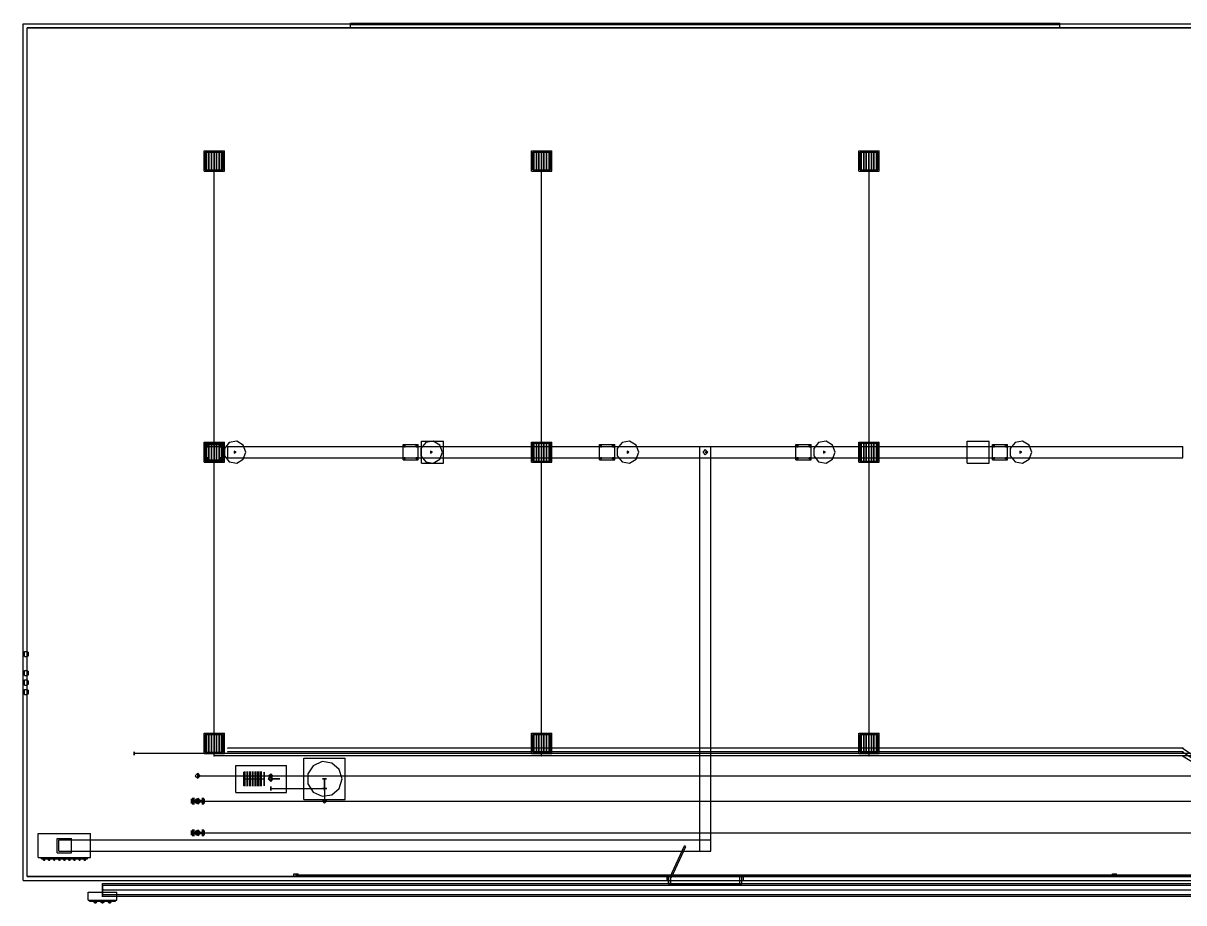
# Model space of a CAD drawing. Header units: millimetres. Extents: x 231000 to 285900, y 121795 to 149522.
# Drawn here: x 231000 to 267582, y 121795 to 149522 of the extents above; entities that cross this region are included whole.
import ezdxf

# ---------------------------------------------------------------- set-up
doc = ezdxf.new("R2010")
doc.units = ezdxf.units.MM

msp = doc.modelspace()

# ---------------------------------------------------------------- linework, layer by layer
at = {"layer": 'electrical'}
for p, q in [((237027.79, 145180), (237012.21, 145180)), ((237012.21, 145180), (237020, 145180)), ((237020, 145180), (237027.79, 145180)), ((237020, 126430), (237020, 145180)), ((247347.79, 145180), (247332.21, 145180)), ((247332.21, 145180), (247340, 145180)), ((247340, 145180), (247347.79, 145180)), ((247340, 126430), (247340, 145180)), ((257667.79, 145180), (257652.21, 145180)), ((257652.21, 145180), (257660, 145180)), ((257660, 145180), (257667.79, 145180)), ((257660, 126430), (257660, 145180)), ((237450, 126658.74), (237450, 126681.26)), ((237450, 126681.26), (237450, 126670)), ((237450, 126670), (237450, 126658.74)), ((267550, 126670), (237450, 126670)), ((267542.83, 126659.16), (267553.59, 126675.42)), ((267553.59, 126675.42), (267542.83, 126659.16)), ((273542.83, 122689.16), (267542.83, 126659.16)), ((267550, 126658.74), (267550, 126681.26)), ((267550, 126681.26), (267550, 126670)), ((267550, 126670), (267550, 126658.74)), ((267550, 126670), (267564.04, 126670)), ((267564.04, 126670), (267550, 126670)), ((267553.59, 126675.42), (267553.59, 126675.42)), ((237027.79, 126430), (237012.21, 126430)), ((237012.21, 126430), (237020, 126430)), ((237020, 126422.21), (237020, 126437.79)), ((237020, 126437.79), (237020, 126430)), ((237020, 126430), (237020, 126422.21)), ((273550, 126430), (237020, 126430)), ((237020, 126430), (237027.79, 126430)), ((237450, 126538.74), (237450, 126561.26)), ((237450, 126561.26), (237450, 126550)), ((237450, 126550), (237450, 126538.74)), ((267550, 126550), (237450, 126550)), ((237450, 126418.74), (237450, 126441.26)), ((237450, 126441.26), (237450, 126430)), ((237450, 126430), (237450, 126418.74)), ((267550, 126430), (237450, 126430)), ((247347.79, 126430), (247332.21, 126430)), ((247332.21, 126430), (247340, 126430)), ((247340, 126430), (247347.79, 126430)), ((257667.79, 126430), (257652.21, 126430)), ((257652.21, 126430), (257660, 126430)), ((257660, 126430), (257667.79, 126430)), ((267542.98, 126539.06), (267553.51, 126555.47)), ((267553.51, 126555.47), (267542.98, 126539.06)), ((273542.98, 122689.06), (267542.98, 126539.06)), ((267543.14, 126418.96), (267553.43, 126435.52)), ((267553.43, 126435.52), (267543.14, 126418.96)), ((273543.14, 122688.96), (267543.14, 126418.96)), ((267550, 126538.74), (267550, 126561.26)), ((267550, 126561.26), (267550, 126550)), ((267550, 126550), (267550, 126538.74)), ((267550, 126550), (267564.04, 126550)), ((267564.04, 126550), (267550, 126550)), ((267550, 126418.74), (267550, 126441.26)), ((267550, 126441.26), (267550, 126430)), ((267550, 126430), (267550, 126418.74)), ((267550, 126430), (267564.04, 126430)), ((267564.04, 126430), (267550, 126430)), ((267553.43, 126435.52), (267553.43, 126435.52)), ((267553.51, 126555.47), (267553.51, 126555.47)), ((239535, 122650), (239535, 122710)), ((239535, 122710), (239665, 122710)), ((239535, 122650), (239665, 122650)), ((239609, 122680), (239595.5, 122687.79)), ((239595.5, 122687.79), (239595.5, 122672.21)), ((239595.5, 122672.21), (239609, 122680)), ((239600, 122672.21), (239600, 122687.79)), ((239600, 122687.79), (239600, 122680)), ((239600, 122680), (273550, 122680)), ((239600, 122680), (239600, 122672.21)), ((239600, 122680), (239609.72, 122680)), ((239609.72, 122680), (239600, 122680)), ((239665, 122650), (239665, 122710)), ((265335, 122650), (265335, 122710)), ((265335, 122710), (265465, 122710)), ((265335, 122650), (265465, 122650)), ((265409, 122680), (265395.5, 122687.79)), ((265395.5, 122687.79), (265395.5, 122672.21)), ((265395.5, 122672.21), (265409, 122680)), ((265400, 122672.21), (265400, 122687.79)), ((265400, 122687.79), (265400, 122680)), ((265400, 122680), (273550, 122680)), ((265400, 122680), (265400, 122672.21)), ((265400, 122680), (265409.72, 122680)), ((265409.72, 122680), (265400, 122680)), ((265465, 122650), (265465, 122710)), ((233521.65, 122200), (233478.35, 122200)), ((233478.35, 122200), (233500, 122200)), ((233525, 122200), (233487.5, 122221.65)), ((233487.5, 122221.65), (233487.5, 122178.35)), ((233487.5, 122178.35), (233525, 122200)), ((233500, 122350), (233500, 122400)), ((233500, 122000), (233500, 122400)), ((233500, 122400), (282500, 122400)), ((233500, 122350), (233500, 122400)), ((233500, 122000), (233500, 122400)), ((233500, 122400), (282500, 122400)), ((233500, 122350), (233500, 122050)), ((233500, 122350), (282500, 122350)), ((233500, 122350), (233500, 122050)), ((233500, 122350), (282500, 122350)), ((233500, 122184.41), (233500, 122215.59)), ((233500, 122215.59), (233500, 122200)), ((233500, 122184.41), (233500, 122215.59)), ((233500, 122215.59), (233500, 122200)), ((233500, 122200), (282500, 122200)), ((233500, 122200), (233500, 122184.41)), ((233500, 122200), (282500, 122200)), ((233500, 122200), (233500, 122184.41)), ((233500, 122200), (233521.65, 122200)), ((233500, 122000), (233500, 122200)), ((233500, 122200), (233527, 122200)), ((233527, 122200), (233500, 122200)), ((233050, 121875), (233050, 122125)), ((233050, 122125), (233950, 122125)), ((233050, 121875), (233950, 121875)), ((233090, 121847.5), (233090, 121882.5)), ((233090, 121882.5), (233910, 121882.5)), ((233090, 121847.5), (233910, 121847.5)), ((233225, 121810), (233225, 121850)), ((233225, 121850), (233325, 121850)), ((233298.38, 121820), (233251.62, 121820)), ((233251.62, 121820), (233275, 121820)), ((233275, 121820), (233275, 121795)), ((233275, 121820), (233298.38, 121820)), ((233325, 121810), (233325, 121850)), ((233450, 121810), (233450, 121850)), ((233450, 121850), (233550, 121850)), ((233523.38, 121820), (233476.62, 121820)), ((233476.62, 121820), (233500, 121820)), ((233521.65, 122000), (233478.35, 122000)), ((233478.35, 122000), (233500, 122000)), ((233500, 122000), (233500, 122050)), ((282500, 122050), (233500, 122050)), ((233500, 122000), (233500, 122050)), ((282500, 122050), (233500, 122050)), ((233500, 122000), (282500, 122000)), ((233500, 122000), (282500, 122000)), ((233500, 122000), (233521.65, 122000)), ((233500, 121820), (233500, 121795)), ((233500, 121820), (233523.38, 121820)), ((233550, 121810), (233550, 121850)), ((233675, 121810), (233675, 121850)), ((233675, 121850), (233775, 121850)), ((233748.38, 121820), (233701.62, 121820)), ((233701.62, 121820), (233725, 121820)), ((233725, 121820), (233725, 121795)), ((233725, 121820), (233748.38, 121820)), ((233775, 121810), (233775, 121850)), ((233910, 121847.5), (233910, 121882.5)), ((233950, 121875), (233950, 122125)), ((233225, 121810), (233325, 121810)), ((233298.38, 121795), (233251.62, 121795)), ((233251.62, 121795), (233275, 121795)), ((233275, 121795), (233298.38, 121795)), ((233450, 121810), (233550, 121810)), ((233523.38, 121795), (233476.62, 121795)), ((233476.62, 121795), (233500, 121795)), ((233500, 121795), (233523.38, 121795)), ((233675, 121810), (233775, 121810)), ((233748.38, 121795), (233701.62, 121795)), ((233701.62, 121795), (233725, 121795)), ((233725, 121795), (233748.38, 121795))]:
    msp.add_line(p, q, dxfattribs=at)
at = {"layer": 'hvac'}
for p, q in [((237450, 135825), (237450, 136175)), ((237450, 136175), (267550, 136175)), ((243550, 135650), (243550, 136350)), ((243550, 136350), (244250, 136350)), ((244250, 135650), (244250, 136350)), ((252325, 123425), (252325, 136175)), ((252325, 136175), (252675, 136175)), ((252675, 123425), (252675, 136175)), ((260750, 135650), (260750, 136350)), ((260750, 136350), (261450, 136350)), ((261450, 135650), (261450, 136350)), ((267550, 135825), (267550, 136175)), ((237450, 135825), (267550, 135825)), ((243550, 135650), (244250, 135650)), ((260750, 135650), (261450, 135650)), ((231475, 123225), (231475, 123975)), ((231475, 123975), (233125, 123975)), ((232075, 123375), (232075, 123825)), ((232075, 123825), (232525, 123825)), ((232125, 123425), (232125, 123775)), ((232125, 123775), (252675, 123775)), ((232525, 123375), (232525, 123825)), ((233125, 123225), (233125, 123975)), ((252675, 123425), (252675, 123775)), ((232075, 123375), (232525, 123375)), ((232125, 123425), (252675, 123425)), ((252325, 123425), (252675, 123425)), ((231475, 123225), (233125, 123225)), ((231575, 123180), (231575, 123220)), ((231575, 123220), (233025, 123220)), ((231575, 123180), (233025, 123180)), ((231640, 123140), (231640, 123200)), ((231640, 123200), (231680, 123200)), ((231640, 123140), (231680, 123140)), ((231680, 123140), (231680, 123200)), ((231800, 123140), (231800, 123200)), ((231800, 123200), (231840, 123200)), ((231800, 123140), (231840, 123140)), ((231840, 123140), (231840, 123200)), ((231960, 123140), (231960, 123200)), ((231960, 123200), (232000, 123200)), ((231960, 123140), (232000, 123140)), ((232000, 123140), (232000, 123200)), ((232120, 123140), (232120, 123200)), ((232120, 123200), (232160, 123200)), ((232120, 123140), (232160, 123140)), ((232160, 123140), (232160, 123200)), ((232280, 123140), (232280, 123200)), ((232280, 123200), (232320, 123200)), ((232280, 123140), (232320, 123140)), ((232320, 123140), (232320, 123200)), ((232440, 123140), (232440, 123200)), ((232440, 123200), (232480, 123200)), ((232440, 123140), (232480, 123140)), ((232480, 123140), (232480, 123200)), ((232600, 123140), (232600, 123200)), ((232600, 123200), (232640, 123200)), ((232600, 123140), (232640, 123140)), ((232640, 123140), (232640, 123200)), ((232760, 123140), (232760, 123200)), ((232760, 123200), (232800, 123200)), ((232760, 123140), (232800, 123140)), ((232800, 123140), (232800, 123200)), ((232920, 123140), (232920, 123200)), ((232920, 123200), (232960, 123200)), ((232920, 123140), (232960, 123140)), ((232960, 123140), (232960, 123200)), ((233025, 123180), (233025, 123220))]:
    msp.add_line(p, q, dxfattribs=at)
at = {"layer": 'interiors'}
for p, q in [((231000, 122500), (231000, 149500)), ((231000, 149500), (274000, 149500)), ((273880, 149380), (231120, 149380)), ((231120, 122620), (231120, 149380)), ((231125, 122625), (231125, 149375)), ((231125, 149375), (273875, 149375)), ((241320, 149477.5), (241320, 149522.5)), ((241320, 149522.5), (263680, 149522.5)), ((241320, 149500), (263680, 149500)), ((241320, 149380), (241320, 149500)), ((241320, 149477.5), (263680, 149477.5)), ((241320, 149380), (263680, 149380)), ((263680, 149477.5), (263680, 149522.5)), ((263680, 149380), (263680, 149500)), ((236780, 136177.5), (236780, 136242.5)), ((236780, 136242.5), (237260, 136242.5)), ((236780, 135760), (236780, 136240)), ((236780, 136240), (237260, 136240)), ((236780, 136177.5), (237260, 136177.5)), ((236812.5, 136172.5), (236812.5, 136207.5)), ((236812.5, 136207.5), (236847.5, 136207.5)), ((236812.5, 136172.5), (236847.5, 136172.5)), ((236847.5, 136172.5), (236847.5, 136207.5)), ((237192.5, 136172.5), (237192.5, 136207.5)), ((237192.5, 136207.5), (237227.5, 136207.5)), ((237192.5, 136172.5), (237227.5, 136172.5)), ((237227.5, 136172.5), (237227.5, 136207.5)), ((237260, 136177.5), (237260, 136242.5)), ((237260, 135760), (237260, 136240)), ((237495, 136303.11), (237341.11, 136119.71)), ((237341.11, 136119.71), (237341.11, 135880.29)), ((237730.78, 136344.68), (237495, 136303.11)), ((237938.12, 136224.98), (237730.78, 136344.68)), ((238020, 136000), (237938.12, 136224.98)), ((242972, 136177.5), (242972, 136242.5)), ((242972, 136242.5), (243452, 136242.5)), ((242972, 135760), (242972, 136240)), ((242972, 136240), (243452, 136240)), ((242972, 136177.5), (243452, 136177.5)), ((243004.5, 136172.5), (243004.5, 136207.5)), ((243004.5, 136207.5), (243039.5, 136207.5)), ((243004.5, 136172.5), (243039.5, 136172.5)), ((243039.5, 136172.5), (243039.5, 136207.5)), ((243384.5, 136172.5), (243384.5, 136207.5)), ((243384.5, 136207.5), (243419.5, 136207.5)), ((243384.5, 136172.5), (243419.5, 136172.5)), ((243419.5, 136172.5), (243419.5, 136207.5)), ((243452, 136177.5), (243452, 136242.5)), ((243452, 135760), (243452, 136240)), ((243687, 136303.11), (243533.11, 136119.71)), ((243533.11, 136119.71), (243533.11, 135880.29)), ((243922.78, 136344.68), (243687, 136303.11)), ((244130.12, 136224.98), (243922.78, 136344.68)), ((244212, 136000), (244130.12, 136224.98)), ((249164, 136177.5), (249164, 136242.5)), ((249164, 136242.5), (249644, 136242.5)), ((249164, 135760), (249164, 136240)), ((249164, 136240), (249644, 136240)), ((249164, 136177.5), (249644, 136177.5)), ((249196.5, 136172.5), (249196.5, 136207.5)), ((249196.5, 136207.5), (249231.5, 136207.5)), ((249196.5, 136172.5), (249231.5, 136172.5)), ((249231.5, 136172.5), (249231.5, 136207.5)), ((249576.5, 136172.5), (249576.5, 136207.5)), ((249576.5, 136207.5), (249611.5, 136207.5)), ((249576.5, 136172.5), (249611.5, 136172.5)), ((249611.5, 136172.5), (249611.5, 136207.5)), ((249644, 136177.5), (249644, 136242.5)), ((249644, 135760), (249644, 136240)), ((249879, 136303.11), (249725.11, 136119.71)), ((249725.11, 136119.71), (249725.11, 135880.29)), ((250114.78, 136344.68), (249879, 136303.11)), ((250322.12, 136224.98), (250114.78, 136344.68)), ((250404, 136000), (250322.12, 136224.98)), ((255356, 136177.5), (255356, 136242.5)), ((255356, 136242.5), (255836, 136242.5)), ((255356, 135760), (255356, 136240)), ((255356, 136240), (255836, 136240)), ((255356, 136177.5), (255836, 136177.5)), ((255388.5, 136172.5), (255388.5, 136207.5)), ((255388.5, 136207.5), (255423.5, 136207.5)), ((255388.5, 136172.5), (255423.5, 136172.5)), ((255423.5, 136172.5), (255423.5, 136207.5)), ((255768.5, 136172.5), (255768.5, 136207.5)), ((255768.5, 136207.5), (255803.5, 136207.5)), ((255768.5, 136172.5), (255803.5, 136172.5)), ((255803.5, 136172.5), (255803.5, 136207.5)), ((255836, 136177.5), (255836, 136242.5)), ((255836, 135760), (255836, 136240)), ((256071, 136303.11), (255917.11, 136119.71)), ((255917.11, 136119.71), (255917.11, 135880.29)), ((256306.78, 136344.68), (256071, 136303.11)), ((256514.12, 136224.98), (256306.78, 136344.68)), ((256596, 136000), (256514.12, 136224.98)), ((261548, 136177.5), (261548, 136242.5)), ((261548, 136242.5), (262028, 136242.5)), ((261548, 135760), (261548, 136240)), ((261548, 136240), (262028, 136240)), ((261548, 136177.5), (262028, 136177.5)), ((261580.5, 136172.5), (261580.5, 136207.5)), ((261580.5, 136207.5), (261615.5, 136207.5)), ((261580.5, 136172.5), (261615.5, 136172.5)), ((261615.5, 136172.5), (261615.5, 136207.5)), ((261960.5, 136172.5), (261960.5, 136207.5)), ((261960.5, 136207.5), (261995.5, 136207.5)), ((261960.5, 136172.5), (261995.5, 136172.5)), ((261995.5, 136172.5), (261995.5, 136207.5)), ((262028, 136177.5), (262028, 136242.5)), ((262028, 135760), (262028, 136240)), ((262263, 136303.11), (262109.11, 136119.71)), ((262109.11, 136119.71), (262109.11, 135880.29)), ((262498.78, 136344.68), (262263, 136303.11)), ((262706.12, 136224.98), (262498.78, 136344.68)), ((262788, 136000), (262706.12, 136224.98)), ((236780, 135760), (237260, 135760)), ((236812.5, 135792.5), (236812.5, 135827.5)), ((236812.5, 135827.5), (236847.5, 135827.5)), ((236812.5, 135792.5), (236847.5, 135792.5)), ((236847.5, 135792.5), (236847.5, 135827.5)), ((237192.5, 135792.5), (237192.5, 135827.5)), ((237192.5, 135827.5), (237227.5, 135827.5)), ((237192.5, 135792.5), (237227.5, 135792.5)), ((237227.5, 135792.5), (237227.5, 135827.5)), ((237341.11, 135880.29), (237495, 135696.89)), ((237710, 136000), (237650, 136034.64)), ((237650, 136034.64), (237650, 135965.36)), ((237650, 135965.36), (237710, 136000)), ((237730.78, 135655.32), (237938.12, 135775.02)), ((237938.12, 135775.02), (238020, 136000)), ((242972, 135760), (243452, 135760)), ((243004.5, 135792.5), (243004.5, 135827.5)), ((243004.5, 135827.5), (243039.5, 135827.5)), ((243004.5, 135792.5), (243039.5, 135792.5)), ((243039.5, 135792.5), (243039.5, 135827.5)), ((243384.5, 135792.5), (243384.5, 135827.5)), ((243384.5, 135827.5), (243419.5, 135827.5)), ((243384.5, 135792.5), (243419.5, 135792.5)), ((243419.5, 135792.5), (243419.5, 135827.5)), ((243533.11, 135880.29), (243687, 135696.89)), ((243902, 136000), (243842, 136034.64)), ((243842, 136034.64), (243842, 135965.36)), ((243842, 135965.36), (243902, 136000)), ((243922.78, 135655.32), (244130.12, 135775.02)), ((244130.12, 135775.02), (244212, 136000)), ((249164, 135760), (249644, 135760)), ((249196.5, 135792.5), (249196.5, 135827.5)), ((249196.5, 135827.5), (249231.5, 135827.5)), ((249196.5, 135792.5), (249231.5, 135792.5)), ((249231.5, 135792.5), (249231.5, 135827.5)), ((249576.5, 135792.5), (249576.5, 135827.5)), ((249576.5, 135827.5), (249611.5, 135827.5)), ((249576.5, 135792.5), (249611.5, 135792.5)), ((249611.5, 135792.5), (249611.5, 135827.5)), ((249725.11, 135880.29), (249879, 135696.89)), ((250094, 136000), (250034, 136034.64)), ((250034, 136034.64), (250034, 135965.36)), ((250034, 135965.36), (250094, 136000)), ((250114.78, 135655.32), (250322.12, 135775.02)), ((250322.12, 135775.02), (250404, 136000)), ((255356, 135760), (255836, 135760)), ((255388.5, 135792.5), (255388.5, 135827.5)), ((255388.5, 135827.5), (255423.5, 135827.5)), ((255388.5, 135792.5), (255423.5, 135792.5)), ((255423.5, 135792.5), (255423.5, 135827.5)), ((255768.5, 135792.5), (255768.5, 135827.5)), ((255768.5, 135827.5), (255803.5, 135827.5)), ((255768.5, 135792.5), (255803.5, 135792.5)), ((255803.5, 135792.5), (255803.5, 135827.5)), ((255917.11, 135880.29), (256071, 135696.89)), ((256286, 136000), (256226, 136034.64)), ((256226, 136034.64), (256226, 135965.36)), ((256226, 135965.36), (256286, 136000)), ((256306.78, 135655.32), (256514.12, 135775.02)), ((256514.12, 135775.02), (256596, 136000)), ((261548, 135760), (262028, 135760)), ((261580.5, 135792.5), (261580.5, 135827.5)), ((261580.5, 135827.5), (261615.5, 135827.5)), ((261580.5, 135792.5), (261615.5, 135792.5)), ((261615.5, 135792.5), (261615.5, 135827.5)), ((261960.5, 135792.5), (261960.5, 135827.5)), ((261960.5, 135827.5), (261995.5, 135827.5)), ((261960.5, 135792.5), (261995.5, 135792.5)), ((261995.5, 135792.5), (261995.5, 135827.5)), ((262109.11, 135880.29), (262263, 135696.89)), ((262478, 136000), (262418, 136034.64)), ((262418, 136034.64), (262418, 135965.36)), ((262418, 135965.36), (262478, 136000)), ((262498.78, 135655.32), (262706.12, 135775.02)), ((262706.12, 135775.02), (262788, 136000)), ((237495, 135696.89), (237730.78, 135655.32)), ((243687, 135696.89), (243922.78, 135655.32)), ((249879, 135696.89), (250114.78, 135655.32)), ((256071, 135696.89), (256306.78, 135655.32)), ((262263, 135696.89), (262498.78, 135655.32)), ((251389.61, 122609.51), (251846.04, 123588.32)), ((251430.39, 122590.49), (251886.82, 123569.3)), ((251886.82, 123569.3), (251846.04, 123588.32)), ((273880, 122620), (231120, 122620)), ((251300, 122620), (231120, 122620)), ((231125, 122625), (273875, 122625)), ((251300, 122500), (251300, 122620)), ((251300, 122620), (253700, 122620)), ((251345, 122380), (251345, 122620)), ((251345, 122620), (251415, 122620)), ((251350, 122380), (251350, 122620)), ((251350, 122620), (253650, 122620)), ((251430.39, 122590.49), (251389.61, 122609.51)), ((251415, 122380), (251415, 122620)), ((253585, 122380), (253585, 122620)), ((253585, 122620), (253655, 122620)), ((253650, 122380), (253650, 122620)), ((253655, 122380), (253655, 122620)), ((253700, 122500), (253700, 122620)), ((273880, 122620), (253700, 122620)), ((231000, 122500), (251300, 122500)), ((231000, 122500), (274000, 122500)), ((251300, 122500), (253700, 122500)), ((251345, 122380), (251415, 122380)), ((251350, 122380), (253650, 122380)), ((253585, 122380), (253655, 122380)), ((253700, 122500), (274000, 122500))]:
    msp.add_line(p, q, dxfattribs=at)
at = {"layer": 'lighting'}
for p, q in [((236700, 144860), (236700, 145500)), ((236700, 145500), (237340, 145500)), ((236740, 144900), (236740, 145460)), ((236740, 145460), (237300, 145460)), ((236774, 144910), (236774, 145450)), ((236774, 145450), (236786, 145450)), ((236786, 144910), (236786, 145450)), ((236854, 144910), (236854, 145450)), ((236854, 145450), (236866, 145450)), ((236866, 144910), (236866, 145450)), ((236934, 144910), (236934, 145450)), ((236934, 145450), (236946, 145450)), ((236946, 144910), (236946, 145450)), ((237014, 144910), (237014, 145450)), ((237014, 145450), (237026, 145450)), ((237026, 144910), (237026, 145450)), ((237094, 144910), (237094, 145450)), ((237094, 145450), (237106, 145450)), ((237106, 144910), (237106, 145450)), ((237174, 144910), (237174, 145450)), ((237174, 145450), (237186, 145450)), ((237186, 144910), (237186, 145450)), ((237254, 144910), (237254, 145450)), ((237254, 145450), (237266, 145450)), ((237266, 144910), (237266, 145450)), ((237300, 144900), (237300, 145460)), ((237340, 144860), (237340, 145500)), ((247020, 144860), (247020, 145500)), ((247020, 145500), (247660, 145500)), ((247060, 144900), (247060, 145460)), ((247060, 145460), (247620, 145460)), ((247094, 144910), (247094, 145450)), ((247094, 145450), (247106, 145450)), ((247106, 144910), (247106, 145450)), ((247174, 144910), (247174, 145450)), ((247174, 145450), (247186, 145450)), ((247186, 144910), (247186, 145450)), ((247254, 144910), (247254, 145450)), ((247254, 145450), (247266, 145450)), ((247266, 144910), (247266, 145450)), ((247334, 144910), (247334, 145450)), ((247334, 145450), (247346, 145450)), ((247346, 144910), (247346, 145450)), ((247414, 144910), (247414, 145450)), ((247414, 145450), (247426, 145450)), ((247426, 144910), (247426, 145450)), ((247494, 144910), (247494, 145450)), ((247494, 145450), (247506, 145450)), ((247506, 144910), (247506, 145450)), ((247574, 144910), (247574, 145450)), ((247574, 145450), (247586, 145450)), ((247586, 144910), (247586, 145450)), ((247620, 144900), (247620, 145460)), ((247660, 144860), (247660, 145500)), ((257340, 144860), (257340, 145500)), ((257340, 145500), (257980, 145500)), ((257380, 144900), (257380, 145460)), ((257380, 145460), (257940, 145460)), ((257414, 144910), (257414, 145450)), ((257414, 145450), (257426, 145450)), ((257426, 144910), (257426, 145450)), ((257494, 144910), (257494, 145450)), ((257494, 145450), (257506, 145450)), ((257506, 144910), (257506, 145450)), ((257574, 144910), (257574, 145450)), ((257574, 145450), (257586, 145450)), ((257586, 144910), (257586, 145450)), ((257654, 144910), (257654, 145450)), ((257654, 145450), (257666, 145450)), ((257666, 144910), (257666, 145450)), ((257734, 144910), (257734, 145450)), ((257734, 145450), (257746, 145450)), ((257746, 144910), (257746, 145450)), ((257814, 144910), (257814, 145450)), ((257814, 145450), (257826, 145450)), ((257826, 144910), (257826, 145450)), ((257894, 144910), (257894, 145450)), ((257894, 145450), (257906, 145450)), ((257906, 144910), (257906, 145450)), ((257940, 144900), (257940, 145460)), ((257980, 144860), (257980, 145500)), ((236740, 144900), (237300, 144900)), ((236774, 144910), (236786, 144910)), ((236854, 144910), (236866, 144910)), ((236934, 144910), (236946, 144910)), ((237014, 144910), (237026, 144910)), ((237029, 145180), (237015.5, 145187.79)), ((237015.5, 145187.79), (237015.5, 145172.21)), ((237015.5, 145172.21), (237029, 145180)), ((237094, 144910), (237106, 144910)), ((237174, 144910), (237186, 144910)), ((237254, 144910), (237266, 144910)), ((247060, 144900), (247620, 144900)), ((247094, 144910), (247106, 144910)), ((247174, 144910), (247186, 144910)), ((247254, 144910), (247266, 144910)), ((247334, 144910), (247346, 144910)), ((247349, 145180), (247335.5, 145187.79)), ((247335.5, 145187.79), (247335.5, 145172.21)), ((247335.5, 145172.21), (247349, 145180)), ((247414, 144910), (247426, 144910)), ((247494, 144910), (247506, 144910)), ((247574, 144910), (247586, 144910)), ((257380, 144900), (257940, 144900)), ((257414, 144910), (257426, 144910)), ((257494, 144910), (257506, 144910)), ((257574, 144910), (257586, 144910)), ((257654, 144910), (257666, 144910)), ((257669, 145180), (257655.5, 145187.79)), ((257655.5, 145187.79), (257655.5, 145172.21)), ((257655.5, 145172.21), (257669, 145180)), ((257734, 144910), (257746, 144910)), ((257814, 144910), (257826, 144910)), ((257894, 144910), (257906, 144910)), ((236700, 144860), (237340, 144860)), ((247020, 144860), (247660, 144860)), ((257340, 144860), (257980, 144860)), ((236700, 135680), (236700, 136320)), ((236700, 136320), (237340, 136320)), ((236740, 135720), (236740, 136280)), ((236740, 136280), (237300, 136280)), ((236774, 135730), (236774, 136270)), ((236774, 136270), (236786, 136270)), ((236786, 135730), (236786, 136270)), ((236854, 135730), (236854, 136270)), ((236854, 136270), (236866, 136270)), ((236866, 135730), (236866, 136270)), ((236934, 135730), (236934, 136270)), ((236934, 136270), (236946, 136270)), ((236946, 135730), (236946, 136270)), ((237014, 135730), (237014, 136270)), ((237014, 136270), (237026, 136270)), ((237026, 135730), (237026, 136270)), ((237094, 135730), (237094, 136270)), ((237094, 136270), (237106, 136270)), ((237106, 135730), (237106, 136270)), ((237174, 135730), (237174, 136270)), ((237174, 136270), (237186, 136270)), ((237186, 135730), (237186, 136270)), ((237254, 135730), (237254, 136270)), ((237254, 136270), (237266, 136270)), ((237266, 135730), (237266, 136270)), ((237300, 135720), (237300, 136280)), ((237340, 135680), (237340, 136320)), ((247020, 135680), (247020, 136320)), ((247020, 136320), (247660, 136320)), ((247060, 135720), (247060, 136280)), ((247060, 136280), (247620, 136280)), ((247094, 135730), (247094, 136270)), ((247094, 136270), (247106, 136270)), ((247106, 135730), (247106, 136270)), ((247174, 135730), (247174, 136270)), ((247174, 136270), (247186, 136270)), ((247186, 135730), (247186, 136270)), ((247254, 135730), (247254, 136270)), ((247254, 136270), (247266, 136270)), ((247266, 135730), (247266, 136270)), ((247334, 135730), (247334, 136270)), ((247334, 136270), (247346, 136270)), ((247346, 135730), (247346, 136270)), ((247414, 135730), (247414, 136270)), ((247414, 136270), (247426, 136270)), ((247426, 135730), (247426, 136270)), ((247494, 135730), (247494, 136270)), ((247494, 136270), (247506, 136270)), ((247506, 135730), (247506, 136270)), ((247574, 135730), (247574, 136270)), ((247574, 136270), (247586, 136270)), ((247586, 135730), (247586, 136270)), ((247620, 135720), (247620, 136280)), ((247660, 135680), (247660, 136320)), ((257340, 135680), (257340, 136320)), ((257340, 136320), (257980, 136320)), ((257380, 135720), (257380, 136280)), ((257380, 136280), (257940, 136280)), ((257414, 135730), (257414, 136270)), ((257414, 136270), (257426, 136270)), ((257426, 135730), (257426, 136270)), ((257494, 135730), (257494, 136270)), ((257494, 136270), (257506, 136270)), ((257506, 135730), (257506, 136270)), ((257574, 135730), (257574, 136270)), ((257574, 136270), (257586, 136270)), ((257586, 135730), (257586, 136270)), ((257654, 135730), (257654, 136270)), ((257654, 136270), (257666, 136270)), ((257666, 135730), (257666, 136270)), ((257734, 135730), (257734, 136270)), ((257734, 136270), (257746, 136270)), ((257746, 135730), (257746, 136270)), ((257814, 135730), (257814, 136270)), ((257814, 136270), (257826, 136270)), ((257826, 135730), (257826, 136270)), ((257894, 135730), (257894, 136270)), ((257894, 136270), (257906, 136270)), ((257906, 135730), (257906, 136270)), ((257940, 135720), (257940, 136280)), ((257980, 135680), (257980, 136320)), ((236740, 135720), (237300, 135720)), ((236774, 135730), (236786, 135730)), ((236854, 135730), (236866, 135730)), ((236934, 135730), (236946, 135730)), ((237014, 135730), (237026, 135730)), ((237029, 136000), (237015.5, 136007.79)), ((237015.5, 136007.79), (237015.5, 135992.21)), ((237015.5, 135992.21), (237029, 136000)), ((237094, 135730), (237106, 135730)), ((237174, 135730), (237186, 135730)), ((237254, 135730), (237266, 135730)), ((247060, 135720), (247620, 135720)), ((247094, 135730), (247106, 135730)), ((247174, 135730), (247186, 135730)), ((247254, 135730), (247266, 135730)), ((247334, 135730), (247346, 135730)), ((247349, 136000), (247335.5, 136007.79)), ((247335.5, 136007.79), (247335.5, 135992.21)), ((247335.5, 135992.21), (247349, 136000)), ((247414, 135730), (247426, 135730)), ((247494, 135730), (247506, 135730)), ((247574, 135730), (247586, 135730)), ((257380, 135720), (257940, 135720)), ((257414, 135730), (257426, 135730)), ((257494, 135730), (257506, 135730)), ((257574, 135730), (257586, 135730)), ((257654, 135730), (257666, 135730)), ((257669, 136000), (257655.5, 136007.79)), ((257655.5, 136007.79), (257655.5, 135992.21)), ((257655.5, 135992.21), (257669, 136000)), ((257734, 135730), (257746, 135730)), ((257814, 135730), (257826, 135730)), ((257894, 135730), (257906, 135730)), ((236700, 135680), (237340, 135680)), ((247020, 135680), (247660, 135680)), ((257340, 135680), (257980, 135680)), ((236700, 126500), (236700, 127140)), ((236700, 127140), (237340, 127140)), ((236740, 126540), (236740, 127100)), ((236740, 127100), (237300, 127100)), ((236774, 126550), (236774, 127090)), ((236774, 127090), (236786, 127090)), ((236786, 126550), (236786, 127090)), ((236854, 126550), (236854, 127090)), ((236854, 127090), (236866, 127090)), ((236866, 126550), (236866, 127090)), ((236934, 126550), (236934, 127090)), ((236934, 127090), (236946, 127090)), ((236946, 126550), (236946, 127090)), ((237014, 126550), (237014, 127090)), ((237014, 127090), (237026, 127090)), ((237026, 126550), (237026, 127090)), ((237094, 126550), (237094, 127090)), ((237094, 127090), (237106, 127090)), ((237106, 126550), (237106, 127090)), ((237174, 126550), (237174, 127090)), ((237174, 127090), (237186, 127090)), ((237186, 126550), (237186, 127090)), ((237254, 126550), (237254, 127090)), ((237254, 127090), (237266, 127090)), ((237266, 126550), (237266, 127090)), ((237300, 126540), (237300, 127100)), ((237340, 126500), (237340, 127140)), ((247020, 126500), (247020, 127140)), ((247020, 127140), (247660, 127140)), ((247060, 126540), (247060, 127100)), ((247060, 127100), (247620, 127100)), ((247094, 126550), (247094, 127090)), ((247094, 127090), (247106, 127090)), ((247106, 126550), (247106, 127090)), ((247174, 126550), (247174, 127090)), ((247174, 127090), (247186, 127090)), ((247186, 126550), (247186, 127090)), ((247254, 126550), (247254, 127090)), ((247254, 127090), (247266, 127090)), ((247266, 126550), (247266, 127090)), ((247334, 126550), (247334, 127090)), ((247334, 127090), (247346, 127090)), ((247346, 126550), (247346, 127090)), ((247414, 126550), (247414, 127090)), ((247414, 127090), (247426, 127090)), ((247426, 126550), (247426, 127090)), ((247494, 126550), (247494, 127090)), ((247494, 127090), (247506, 127090)), ((247506, 126550), (247506, 127090)), ((247574, 126550), (247574, 127090)), ((247574, 127090), (247586, 127090)), ((247586, 126550), (247586, 127090)), ((247620, 126540), (247620, 127100)), ((247660, 126500), (247660, 127140)), ((257340, 126500), (257340, 127140)), ((257340, 127140), (257980, 127140)), ((257380, 126540), (257380, 127100)), ((257380, 127100), (257940, 127100)), ((257414, 126550), (257414, 127090)), ((257414, 127090), (257426, 127090)), ((257426, 126550), (257426, 127090)), ((257494, 126550), (257494, 127090)), ((257494, 127090), (257506, 127090)), ((257506, 126550), (257506, 127090)), ((257574, 126550), (257574, 127090)), ((257574, 127090), (257586, 127090)), ((257586, 126550), (257586, 127090)), ((257654, 126550), (257654, 127090)), ((257654, 127090), (257666, 127090)), ((257666, 126550), (257666, 127090)), ((257734, 126550), (257734, 127090)), ((257734, 127090), (257746, 127090)), ((257746, 126550), (257746, 127090)), ((257814, 126550), (257814, 127090)), ((257814, 127090), (257826, 127090)), ((257826, 126550), (257826, 127090)), ((257894, 126550), (257894, 127090)), ((257894, 127090), (257906, 127090)), ((257906, 126550), (257906, 127090)), ((257940, 126540), (257940, 127100)), ((257980, 126500), (257980, 127140)), ((237029, 126820), (237015.5, 126827.79)), ((237015.5, 126827.79), (237015.5, 126812.21)), ((237015.5, 126812.21), (237029, 126820)), ((247349, 126820), (247335.5, 126827.79)), ((247335.5, 126827.79), (247335.5, 126812.21)), ((247335.5, 126812.21), (247349, 126820)), ((257669, 126820), (257655.5, 126827.79)), ((257655.5, 126827.79), (257655.5, 126812.21)), ((257655.5, 126812.21), (257669, 126820)), ((236700, 126500), (237340, 126500)), ((236740, 126540), (237300, 126540)), ((236774, 126550), (236786, 126550)), ((236854, 126550), (236866, 126550)), ((236934, 126550), (236946, 126550)), ((237014, 126550), (237026, 126550)), ((237094, 126550), (237106, 126550)), ((237174, 126550), (237186, 126550)), ((237254, 126550), (237266, 126550)), ((247020, 126500), (247660, 126500)), ((247060, 126540), (247620, 126540)), ((247094, 126550), (247106, 126550)), ((247174, 126550), (247186, 126550)), ((247254, 126550), (247266, 126550)), ((247334, 126550), (247346, 126550)), ((247414, 126550), (247426, 126550)), ((247494, 126550), (247506, 126550)), ((247574, 126550), (247586, 126550)), ((257340, 126500), (257980, 126500)), ((257380, 126540), (257940, 126540)), ((257414, 126550), (257426, 126550)), ((257494, 126550), (257506, 126550)), ((257574, 126550), (257586, 126550)), ((257654, 126550), (257666, 126550)), ((257734, 126550), (257746, 126550)), ((257814, 126550), (257826, 126550)), ((257894, 126550), (257906, 126550))]:
    msp.add_line(p, q, dxfattribs=at)
at = {"layer": 'sensors'}
for p, q in [((252500, 136080), (252420, 136000)), ((252420, 136000), (252500, 135920)), ((252580, 136000), (252500, 136080)), ((252500, 135920), (252580, 136000)), ((252500, 136000), (252565, 136000)), ((252565, 136000), (252500, 136000)), ((231040, 129560), (231040, 129720)), ((231040, 129720), (231140, 129720)), ((231040, 129560), (231140, 129560)), ((231140, 129560), (231140, 129720)), ((231145, 129585), (231145, 129695)), ((231145, 129695), (231165, 129695)), ((231145, 129585), (231165, 129585)), ((231165, 129585), (231165, 129695)), ((231040, 128960), (231040, 129120)), ((231040, 129120), (231140, 129120)), ((231040, 128960), (231140, 128960)), ((231040, 128660), (231040, 128820)), ((231040, 128820), (231140, 128820)), ((231140, 128960), (231140, 129120)), ((231140, 128660), (231140, 128820)), ((231145, 128985), (231145, 129095)), ((231145, 129095), (231165, 129095)), ((231145, 128985), (231165, 128985)), ((231145, 128685), (231145, 128795)), ((231145, 128795), (231165, 128795)), ((231165, 128985), (231165, 129095)), ((231165, 128685), (231165, 128795)), ((231040, 128660), (231140, 128660)), ((231040, 128360), (231040, 128520)), ((231040, 128520), (231140, 128520)), ((231140, 128360), (231140, 128520)), ((231145, 128685), (231165, 128685)), ((231145, 128385), (231145, 128495)), ((231145, 128495), (231165, 128495)), ((231165, 128385), (231165, 128495)), ((231040, 128360), (231140, 128360)), ((231145, 128385), (231165, 128385))]:
    msp.add_line(p, q, dxfattribs=at)
at = {"layer": 'water'}
for p, q in [((234500, 126500), (234500, 126555)), ((234500, 126555), (234500, 126500)), ((234500, 126500), (234500, 126555)), ((234500, 126555), (234500, 126500)), ((234500, 126500), (234500, 126445)), ((234500, 126445), (234500, 126500)), ((284850, 126500), (234500, 126500)), ((234500, 126500), (234500, 126445)), ((234500, 126445), (234500, 126500)), ((284850, 126500), (234500, 126500)), ((239850, 125050), (239850, 126350)), ((239850, 126350), (241150, 126350)), ((240421.73, 126244.4), (240139.83, 126115.66)), ((240728.48, 126200.3), (240421.73, 126244.4)), ((241150, 125050), (241150, 126350)), ((236500, 125880), (236420, 125800)), ((236580, 125800), (236500, 125880)), ((236500, 125800), (236500, 125880)), ((236500, 125880), (236500, 125800)), ((236500, 125800), (236500, 125865)), ((236500, 125865), (236500, 125800)), ((237700, 125275), (237700, 126125)), ((237700, 126125), (239300, 126125)), ((237950, 125795.45), (237950, 125914.48)), ((237950, 125914.48), (237950, 125872)), ((237950, 125872), (237950, 125700)), ((237970, 125801.96), (237970, 125929.11)), ((237970, 125929.11), (237970, 125883.73)), ((237970, 125883.73), (237970, 125700)), ((237988, 125801.96), (237988, 125929.11)), ((237988, 125929.11), (237988, 125883.73)), ((237988, 125883.73), (237988, 125700)), ((238055, 125801.96), (238055, 125929.11)), ((238055, 125929.11), (238055, 125883.73)), ((238055, 125883.73), (238055, 125700)), ((238073, 125801.96), (238073, 125929.11)), ((238073, 125929.11), (238073, 125883.73)), ((238073, 125883.73), (238073, 125700)), ((238140, 125801.96), (238140, 125929.11)), ((238140, 125929.11), (238140, 125883.73)), ((238140, 125883.73), (238140, 125700)), ((238158, 125801.96), (238158, 125929.11)), ((238158, 125929.11), (238158, 125883.73)), ((238158, 125883.73), (238158, 125700)), ((238225, 125801.96), (238225, 125929.11)), ((238225, 125929.11), (238225, 125883.73)), ((238225, 125883.73), (238225, 125700)), ((238243, 125801.96), (238243, 125929.11)), ((238243, 125929.11), (238243, 125883.73)), ((238243, 125883.73), (238243, 125700)), ((238310, 125801.96), (238310, 125929.11)), ((238310, 125929.11), (238310, 125883.73)), ((238310, 125883.73), (238310, 125700)), ((238328, 125801.96), (238328, 125929.11)), ((238328, 125929.11), (238328, 125883.73)), ((238328, 125883.73), (238328, 125700)), ((238395, 125801.96), (238395, 125929.11)), ((238395, 125929.11), (238395, 125883.73)), ((238395, 125883.73), (238395, 125700)), ((238413, 125801.96), (238413, 125929.11)), ((238413, 125929.11), (238413, 125883.73)), ((238413, 125883.73), (238413, 125700)), ((238480, 125801.96), (238480, 125929.11)), ((238480, 125929.11), (238480, 125883.73)), ((238480, 125883.73), (238480, 125700)), ((238498, 125801.96), (238498, 125929.11)), ((238498, 125929.11), (238498, 125883.73)), ((238498, 125883.73), (238498, 125700)), ((238600, 125795.45), (238600, 125914.48)), ((238600, 125914.48), (238600, 125872)), ((238600, 125872), (238600, 125700)), ((238735, 125800), (238800, 125864.92)), ((238800, 125800), (238800, 125865)), ((238800, 125865), (238800, 125800)), ((238800, 125864.92), (238865, 125800)), ((239300, 125275), (239300, 126125)), ((240139.83, 126115.66), (239972.28, 125854.95)), ((239972.28, 125854.95), (239972.28, 125545.05)), ((240962.69, 125997.35), (240728.48, 126200.3)), ((241050, 125700), (240962.69, 125997.35)), ((236420, 125800), (236500, 125720)), ((236500, 125800), (238800, 125800)), ((236500, 125800), (236500, 125735)), ((236500, 125735), (236500, 125800)), ((236500, 125720), (236580, 125800)), ((236500, 125800), (282500, 125800)), ((236500, 125800), (236500, 125720)), ((236500, 125720), (236500, 125800)), ((237950, 125604.55), (237950, 125795.45)), ((237950, 125700), (238600, 125700)), ((237950, 125700), (237950, 125528)), ((237950, 125485.52), (237950, 125604.55)), ((237950, 125528), (237950, 125485.52)), ((237970, 125598.04), (237970, 125801.96)), ((237970, 125700), (237988, 125700)), ((237970, 125700), (237970, 125516.27)), ((237970, 125470.89), (237970, 125598.04)), ((237970, 125516.27), (237970, 125470.89)), ((237988, 125598.04), (237988, 125801.96)), ((237988, 125700), (237988, 125516.27)), ((237988, 125470.89), (237988, 125598.04)), ((237988, 125516.27), (237988, 125470.89)), ((238055, 125598.04), (238055, 125801.96)), ((238055, 125700), (238073, 125700)), ((238055, 125700), (238055, 125516.27)), ((238055, 125470.89), (238055, 125598.04)), ((238055, 125516.27), (238055, 125470.89)), ((238073, 125598.04), (238073, 125801.96)), ((238073, 125700), (238073, 125516.27)), ((238073, 125470.89), (238073, 125598.04)), ((238073, 125516.27), (238073, 125470.89)), ((238140, 125598.04), (238140, 125801.96)), ((238140, 125700), (238158, 125700)), ((238140, 125700), (238140, 125516.27)), ((238140, 125470.89), (238140, 125598.04)), ((238140, 125516.27), (238140, 125470.89)), ((238158, 125598.04), (238158, 125801.96)), ((238158, 125700), (238158, 125516.27)), ((238158, 125470.89), (238158, 125598.04)), ((238158, 125516.27), (238158, 125470.89)), ((238225, 125598.04), (238225, 125801.96)), ((238225, 125700), (238243, 125700)), ((238225, 125700), (238225, 125516.27)), ((238225, 125470.89), (238225, 125598.04)), ((238225, 125516.27), (238225, 125470.89)), ((238243, 125598.04), (238243, 125801.96)), ((238243, 125700), (238243, 125516.27)), ((238243, 125470.89), (238243, 125598.04)), ((238243, 125516.27), (238243, 125470.89)), ((238310, 125598.04), (238310, 125801.96)), ((238310, 125700), (238328, 125700)), ((238310, 125700), (238310, 125516.27)), ((238310, 125470.89), (238310, 125598.04)), ((238310, 125516.27), (238310, 125470.89)), ((238328, 125598.04), (238328, 125801.96)), ((238328, 125700), (238328, 125516.27)), ((238328, 125470.89), (238328, 125598.04)), ((238328, 125516.27), (238328, 125470.89)), ((238395, 125598.04), (238395, 125801.96)), ((238395, 125700), (238413, 125700)), ((238395, 125700), (238395, 125516.27)), ((238395, 125470.89), (238395, 125598.04)), ((238395, 125516.27), (238395, 125470.89)), ((238413, 125598.04), (238413, 125801.96)), ((238413, 125700), (238413, 125516.27)), ((238413, 125470.89), (238413, 125598.04)), ((238413, 125516.27), (238413, 125470.89)), ((238480, 125598.04), (238480, 125801.96)), ((238480, 125700), (238498, 125700)), ((238480, 125700), (238480, 125516.27)), ((238480, 125470.89), (238480, 125598.04)), ((238480, 125516.27), (238480, 125470.89)), ((238498, 125598.04), (238498, 125801.96)), ((238498, 125700), (238498, 125516.27)), ((238498, 125470.89), (238498, 125598.04)), ((238498, 125516.27), (238498, 125470.89)), ((238600, 125604.55), (238600, 125795.45)), ((238600, 125700), (238600, 125528)), ((238600, 125485.52), (238600, 125604.55)), ((238600, 125528), (238600, 125485.52)), ((238800, 125780), (238720, 125700)), ((238720, 125700), (238800, 125620)), ((238800, 125735.08), (238735, 125800)), ((238735, 125700), (238800, 125764.92)), ((238800, 125635.08), (238735, 125700)), ((238800, 125800), (238800, 125735)), ((238800, 125735), (238800, 125800)), ((238865, 125800), (238800, 125735.08)), ((238800, 125800), (238870.2, 125800)), ((238870.2, 125800), (238800, 125800)), ((238880, 125700), (238800, 125780)), ((238800, 125764.92), (238865, 125700)), ((238800, 125735.08), (238800, 125635.08)), ((238800, 125700), (239005.06, 125700)), ((239005.06, 125700), (238800, 125700)), ((238800, 125620), (238880, 125700)), ((238865, 125700), (238800, 125635.08)), ((239005.06, 125700), (239090, 125700)), ((239090, 125700), (239005.06, 125700)), ((239972.28, 125545.05), (240139.83, 125284.34)), ((240500, 125700), (240435, 125700)), ((240435, 125700), (240500, 125700)), ((240500, 125700), (240565, 125700)), ((240565, 125700), (240500, 125700)), ((240500, 125400), (240500, 125700)), ((240500, 125700), (240500, 125000)), ((240962.69, 125402.65), (241050, 125700)), ((237700, 125275), (239300, 125275)), ((238800, 125400), (238800, 125465)), ((238800, 125465), (238800, 125400)), ((238800, 125400), (240500, 125400)), ((238800, 125400), (238800, 125335)), ((238800, 125335), (238800, 125400)), ((240139.83, 125284.34), (240421.73, 125155.6)), ((240421.73, 125155.6), (240728.48, 125199.7)), ((240500, 125400), (240435, 125400)), ((240435, 125400), (240500, 125400)), ((240500, 125400), (240500, 125465)), ((240500, 125465), (240500, 125400)), ((240500, 125400), (240500, 125335)), ((240500, 125335), (240500, 125400)), ((240500, 125400), (240565, 125400)), ((240565, 125400), (240500, 125400)), ((240500, 125400), (240570.2, 125400)), ((240570.2, 125400), (240500, 125400)), ((240728.48, 125199.7), (240962.69, 125402.65)), ((236300, 125000), (236300, 125075)), ((236300, 125075), (236300, 125000)), ((236300, 125000), (236700, 125000)), ((236300, 125000), (236300, 124925)), ((236300, 124925), (236300, 125000)), ((236310, 124975), (236310, 125025)), ((236310, 125025), (236690, 125025)), ((236310, 124975), (236690, 124975)), ((236350, 125064.66), (236350, 125104.62)), ((236350, 125104.62), (236350, 125000)), ((236350, 124935.34), (236350, 125064.66)), ((236350, 125000), (236375, 125000)), ((236350, 125000), (236350, 124895.38)), ((236350, 124895.38), (236350, 124935.34)), ((236375, 125064.66), (236375, 125104.62)), ((236375, 125104.62), (236375, 125000)), ((236375, 124935.34), (236375, 125064.66)), ((236375, 125000), (236375, 124895.38)), ((236375, 124895.38), (236375, 124935.34)), ((236500, 125080), (236420, 125000)), ((236420, 125000), (236500, 124920)), ((236527.81, 125085.6), (236427.19, 125052.9)), ((236427.19, 125052.9), (236427.19, 124947.1)), ((236427.19, 124947.1), (236527.81, 124914.4)), ((236580, 125000), (236500, 125080)), ((236500, 125000), (236500, 125080)), ((236500, 125080), (236500, 125000)), ((236500, 124920), (236580, 125000)), ((236500, 125000), (282500, 125000)), ((236500, 125000), (236500, 124920)), ((236500, 124920), (236500, 125000)), ((236590, 125000), (236527.81, 125085.6)), ((236527.81, 124914.4), (236590, 125000)), ((236650, 125064.66), (236650, 125104.62)), ((236650, 125104.62), (236650, 125000)), ((236650, 124935.34), (236650, 125064.66)), ((236650, 125000), (236675, 125000)), ((236650, 125000), (236650, 124895.38)), ((236650, 124895.38), (236650, 124935.34)), ((236675, 125064.66), (236675, 125104.62)), ((236675, 125104.62), (236675, 125000)), ((236675, 124935.34), (236675, 125064.66)), ((236675, 125000), (236675, 124895.38)), ((236675, 124895.38), (236675, 124935.34)), ((236690, 124975), (236690, 125025)), ((236700, 125000), (236700, 125075)), ((236700, 125075), (236700, 125000)), ((236700, 125000), (236700, 124925)), ((236700, 124925), (236700, 125000)), ((239850, 125050), (241150, 125050)), ((240500, 125065), (240435, 125000)), ((240500, 125000), (240435, 125000)), ((240435, 125000), (240500, 125000)), ((240435, 125000), (240500, 124935)), ((240565, 125000), (240500, 125065)), ((240500, 125000), (240565, 125000)), ((240565, 125000), (240500, 125000)), ((240500, 124935), (240565, 125000)), ((240500, 125000), (240570.2, 125000)), ((240570.2, 125000), (240500, 125000)), ((236300, 124000), (236300, 124075)), ((236300, 124075), (236300, 124000)), ((236310, 123975), (236310, 124025)), ((236310, 124025), (236690, 124025)), ((236350, 124064.66), (236350, 124104.62)), ((236350, 124104.62), (236350, 124000)), ((236350, 123935.34), (236350, 124064.66)), ((236375, 124064.66), (236375, 124104.62)), ((236375, 124104.62), (236375, 124000)), ((236375, 123935.34), (236375, 124064.66)), ((236500, 124080), (236420, 124000)), ((236527.81, 124085.6), (236427.19, 124052.9)), ((236427.19, 124052.9), (236427.19, 123947.1)), ((236580, 124000), (236500, 124080)), ((236500, 124000), (236500, 124080)), ((236500, 124080), (236500, 124000)), ((236590, 124000), (236527.81, 124085.6)), ((236650, 124064.66), (236650, 124104.62)), ((236650, 124104.62), (236650, 124000)), ((236650, 123935.34), (236650, 124064.66)), ((236675, 124064.66), (236675, 124104.62)), ((236675, 124104.62), (236675, 124000)), ((236675, 123935.34), (236675, 124064.66)), ((236690, 123975), (236690, 124025)), ((236700, 124000), (236700, 124075)), ((236700, 124075), (236700, 124000)), ((236300, 124000), (236700, 124000)), ((236300, 124000), (236300, 123925)), ((236300, 123925), (236300, 124000)), ((236310, 123975), (236690, 123975)), ((236350, 124000), (236375, 124000)), ((236350, 124000), (236350, 123895.38)), ((236350, 123895.38), (236350, 123935.34)), ((236375, 124000), (236375, 123895.38)), ((236375, 123895.38), (236375, 123935.34)), ((236420, 124000), (236500, 123920)), ((236427.19, 123947.1), (236527.81, 123914.4)), ((236500, 123920), (236580, 124000)), ((236500, 124000), (282500, 124000)), ((236500, 124000), (236500, 123920)), ((236500, 123920), (236500, 124000)), ((236527.81, 123914.4), (236590, 124000)), ((236650, 124000), (236675, 124000)), ((236650, 124000), (236650, 123895.38)), ((236650, 123895.38), (236650, 123935.34)), ((236675, 124000), (236675, 123895.38)), ((236675, 123895.38), (236675, 123935.34)), ((236700, 124000), (236700, 123925)), ((236700, 123925), (236700, 124000))]:
    msp.add_line(p, q, dxfattribs=at)

doc.saveas('drawing.dxf')
